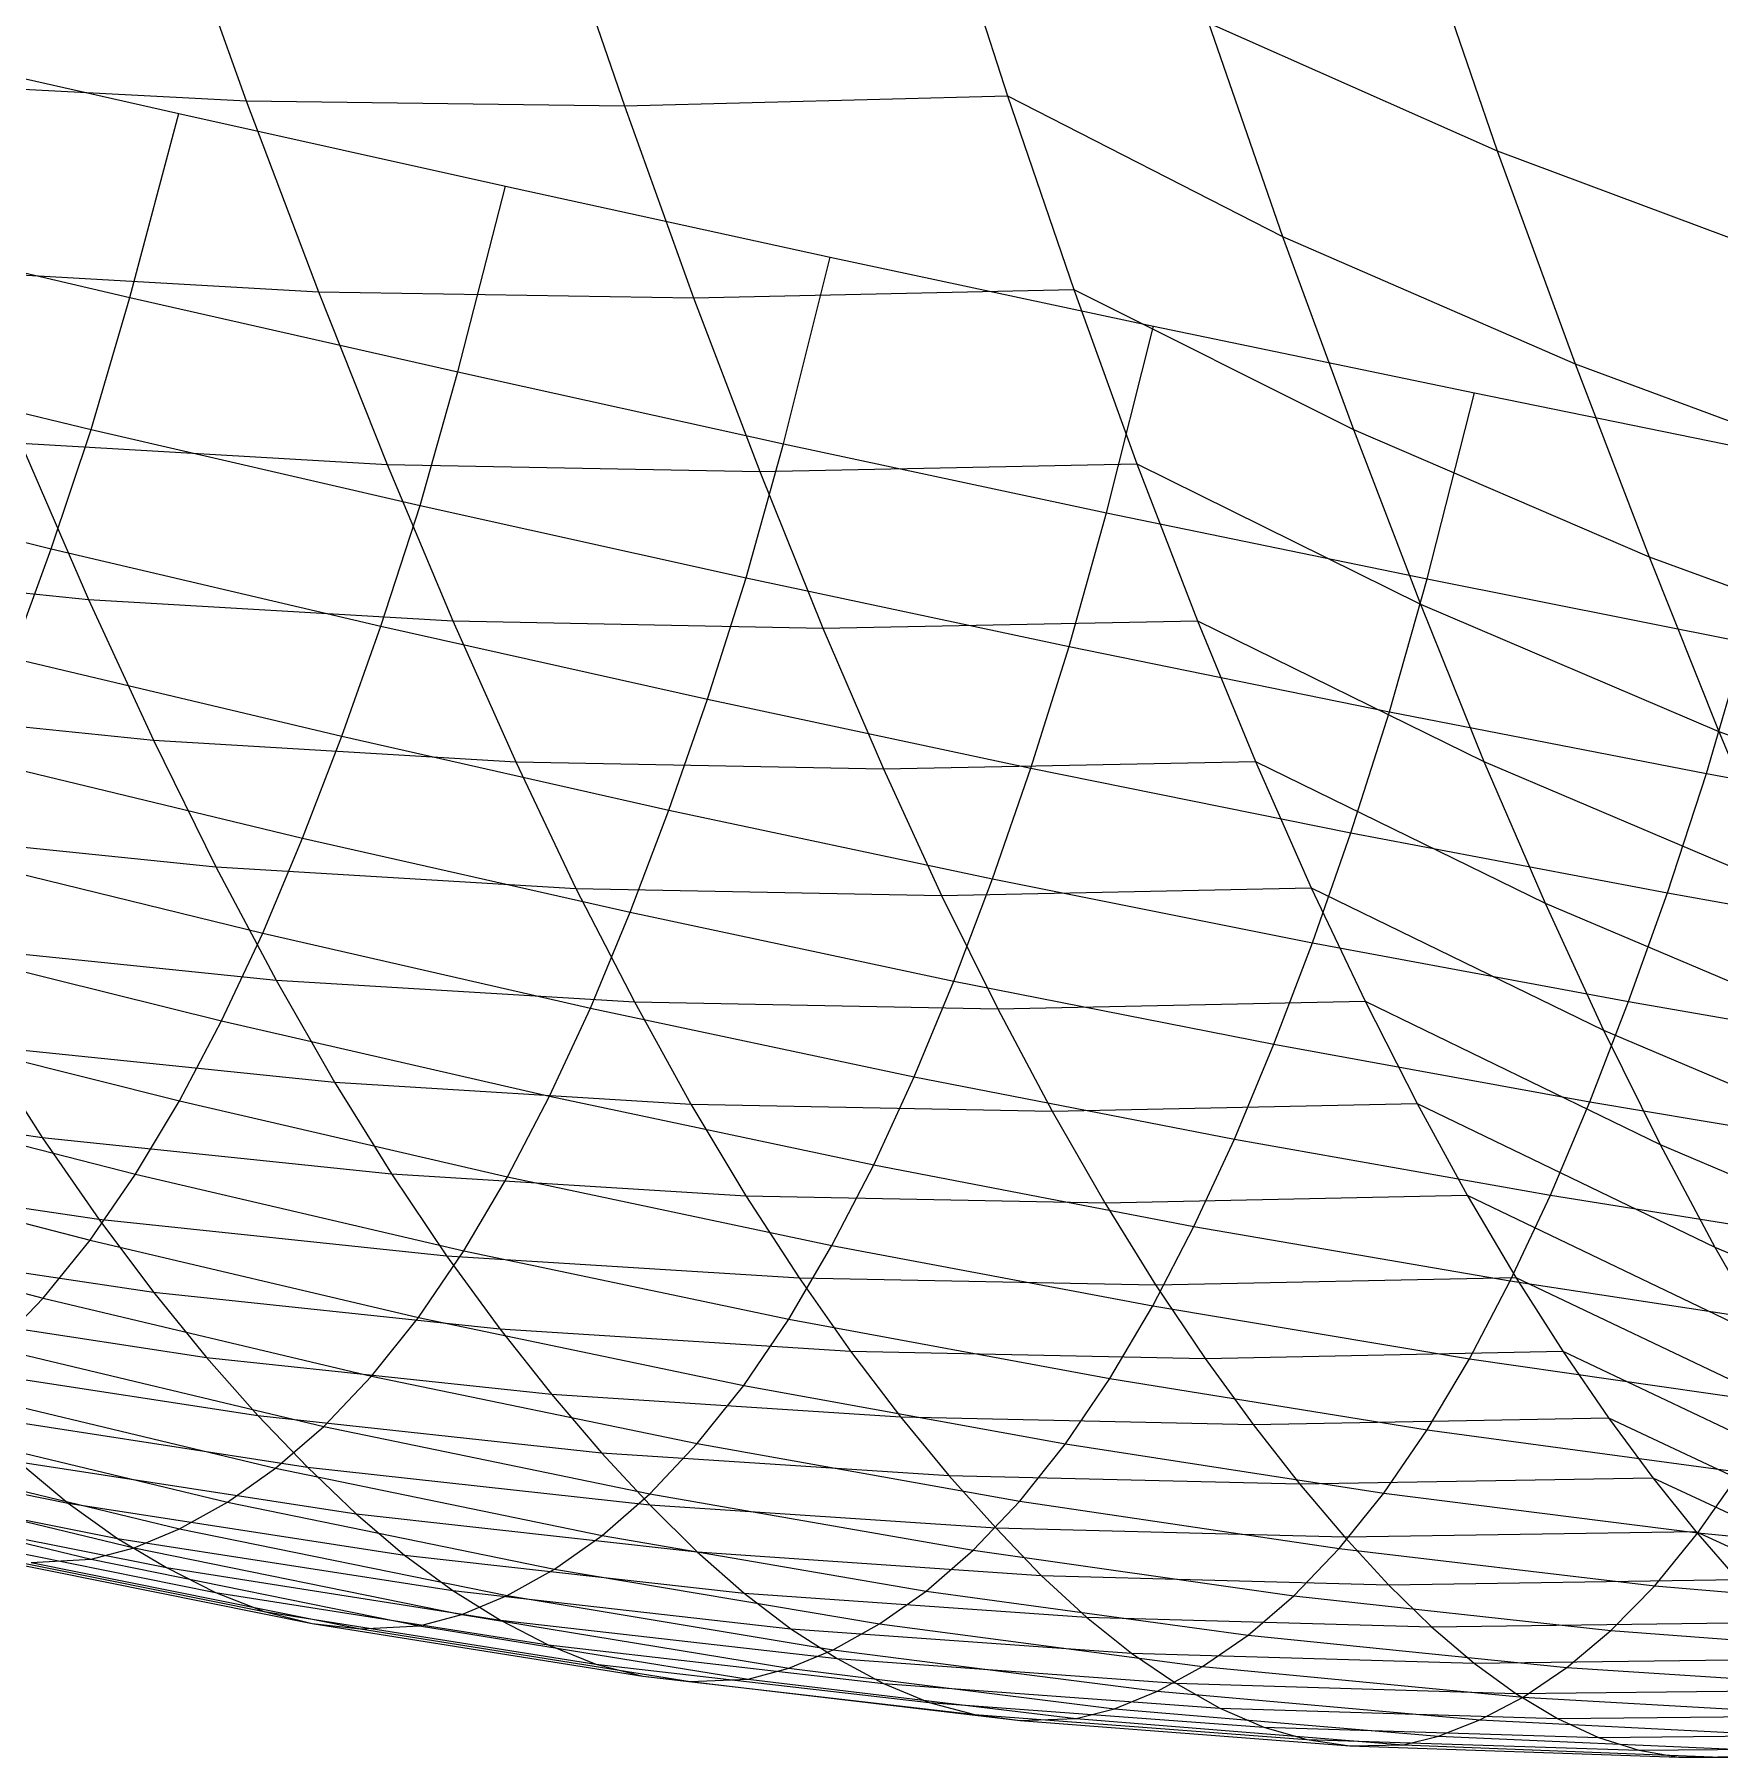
# Model space of a CAD drawing. Extents: x -429 to 429, y -1 to 209.
# Drawn here: x -287.5 to -279.5, y 23.55 to 31.74 of the extents above; entities that cross this region are included whole.
import ezdxf

# ---------------------------------------------------------------- set-up
doc = ezdxf.new("R2010")
doc.units = 0

msp = doc.modelspace()

# ---------------------------------------------------------------- linework, layer by layer
at = {"layer": 'default', "color": 5, "linetype": 'CONTINUOUS'}
for p, q in [((-286.855, 32.425, 68.363), (-286.495, 31.424, 69.017)), ((-283.208, 32.464, 67.147), (-282.88, 31.448, 67.744)), ((-283.208, 32.464, 67.147), (-282.88, 31.448, 67.744)), ((-285.044, 32.409, 67.702), (-284.7, 31.401, 68.332)), ((-280.938, 32.305, 63.595), (-280.555, 31.187, 64.28)), ((-281.926, 31.795, 65.68), (-280.555, 31.187, 64.28)), ((-281.926, 31.795, 65.68), (-281.574, 30.781, 66.309)), ((-288.376, 31.719, 90.221), (-286.816, 31.364, 89.257)), ((-288.259, 31.518, 69.797), (-286.495, 31.424, 69.017)), ((-284.7, 31.401, 68.332), (-282.88, 31.448, 67.744)), ((-282.88, 31.448, 67.744), (-281.574, 30.781, 66.309)), ((-282.88, 31.448, 67.744), (-282.566, 30.528, 68.313)), ((-282.88, 31.448, 67.744), (-282.566, 30.528, 68.313)), ((-287.048, 30.491, 88.981), (-286.816, 31.364, 89.257)), ((-286.816, 31.364, 89.257), (-285.264, 31.019, 88.279)), ((-286.495, 31.424, 69.017), (-284.7, 31.401, 68.332)), ((-286.495, 31.424, 69.017), (-286.152, 30.518, 69.637)), ((-284.7, 31.401, 68.332), (-284.371, 30.489, 68.929)), ((-280.555, 31.187, 64.28), (-279.1, 30.643, 62.952)), ((-280.555, 31.187, 64.28), (-280.185, 30.175, 64.937)), ((-285.49, 30.137, 88.008), (-285.264, 31.019, 88.279)), ((-285.264, 31.019, 88.279), (-283.722, 30.682, 87.287)), ((-288.617, 30.857, 89.935), (-287.048, 30.491, 88.981)), ((-281.574, 30.781, 66.309), (-280.185, 30.175, 64.937)), ((-281.574, 30.781, 66.309), (-281.238, 29.864, 66.907)), ((-287.902, 30.618, 70.432), (-286.152, 30.518, 69.637)), ((-283.944, 29.796, 87.016), (-283.722, 30.682, 87.287)), ((-283.722, 30.682, 87.287), (-282.188, 30.355, 86.28)), ((-287.232, 29.864, 88.757), (-287.048, 30.491, 88.981)), ((-287.048, 30.491, 88.981), (-285.49, 30.137, 88.008)), ((-286.152, 30.518, 69.637), (-284.371, 30.489, 68.929)), ((-286.152, 30.518, 69.637), (-285.826, 29.697, 70.219)), ((-284.371, 30.489, 68.929), (-282.566, 30.528, 68.313)), ((-284.371, 30.489, 68.929), (-284.057, 29.664, 69.493)), ((-282.566, 30.528, 68.313), (-281.238, 29.864, 66.907)), ((-282.566, 30.528, 68.313), (-282.266, 29.7, 68.852)), ((-282.566, 30.528, 68.313), (-282.266, 29.7, 68.852)), ((-282.41, 29.468, 86.005), (-282.188, 30.355, 86.28)), ((-282.188, 30.355, 86.28), (-280.663, 30.037, 85.26)), ((-288.808, 30.242, 89.704), (-287.232, 29.864, 88.757)), ((-285.67, 29.503, 87.787), (-285.49, 30.137, 88.008)), ((-285.49, 30.137, 88.008), (-283.944, 29.796, 87.016)), ((-280.185, 30.175, 64.937), (-278.719, 29.632, 63.633)), ((-280.185, 30.175, 64.937), (-279.834, 29.259, 65.56)), ((-280.888, 29.154, 84.974), (-280.663, 30.037, 85.26)), ((-280.663, 30.037, 85.26), (-279.147, 29.728, 84.225)), ((-287.565, 29.799, 71.027), (-285.826, 29.697, 70.219)), ((-287.565, 29.799, 71.027), (-287.244, 29.056, 71.588)), ((-287.421, 29.297, 88.52), (-287.232, 29.864, 88.757)), ((-287.232, 29.864, 88.757), (-285.67, 29.503, 87.787)), ((-284.121, 29.159, 86.794), (-283.944, 29.796, 87.016)), ((-283.944, 29.796, 87.016), (-282.41, 29.468, 86.005)), ((-281.238, 29.864, 66.907), (-279.834, 29.259, 65.56)), ((-281.238, 29.864, 66.907), (-280.92, 29.034, 67.472)), ((-289.002, 29.685, 89.463), (-287.421, 29.297, 88.52)), ((-285.826, 29.697, 70.219), (-284.057, 29.664, 69.493)), ((-285.826, 29.697, 70.219), (-285.515, 28.954, 70.768)), ((-284.057, 29.664, 69.493), (-282.266, 29.7, 68.852)), ((-284.057, 29.664, 69.493), (-283.758, 28.92, 70.026)), ((-282.266, 29.7, 68.852), (-280.92, 29.034, 67.472)), ((-282.266, 29.7, 68.852), (-281.978, 28.955, 69.365)), ((-282.266, 29.7, 68.852), (-281.978, 28.955, 69.365)), ((-285.856, 28.929, 87.552), (-285.67, 29.503, 87.787)), ((-285.67, 29.503, 87.787), (-284.121, 29.159, 86.794)), ((-282.587, 28.832, 85.779), (-282.41, 29.468, 86.005)), ((-282.41, 29.468, 86.005), (-280.888, 29.154, 84.974)), ((-288.94, 29.228, 72.484), (-287.244, 29.056, 71.588)), ((-287.61, 28.779, 88.28), (-287.421, 29.297, 88.52)), ((-287.421, 29.297, 88.52), (-285.856, 28.929, 87.552)), ((-279.834, 29.259, 65.56), (-278.357, 28.718, 64.277)), ((-279.834, 29.259, 65.56), (-279.503, 28.429, 66.147)), ((-284.305, 28.582, 86.559), (-284.121, 29.159, 86.794)), ((-284.121, 29.159, 86.794), (-282.587, 28.832, 85.779)), ((-281.066, 28.522, 84.742), (-280.888, 29.154, 84.974)), ((-280.888, 29.154, 84.974), (-279.379, 28.853, 83.925)), ((-287.244, 29.056, 71.588), (-285.515, 28.954, 70.768)), ((-287.244, 29.056, 71.588), (-286.936, 28.388, 72.124)), ((-280.92, 29.034, 67.472), (-279.503, 28.429, 66.147)), ((-280.92, 29.034, 67.472), (-280.619, 28.286, 68.007)), ((-286.041, 28.406, 87.314), (-285.856, 28.929, 87.552)), ((-285.856, 28.929, 87.552), (-284.305, 28.582, 86.559)), ((-285.515, 28.954, 70.768), (-283.758, 28.92, 70.026)), ((-285.515, 28.954, 70.768), (-285.216, 28.285, 71.293)), ((-283.758, 28.92, 70.026), (-281.978, 28.955, 69.365)), ((-283.758, 28.92, 70.026), (-283.47, 28.252, 70.535)), ((-281.978, 28.955, 69.365), (-280.619, 28.286, 68.007)), ((-281.978, 28.955, 69.365), (-281.703, 28.287, 69.854)), ((-281.978, 28.955, 69.365), (-281.703, 28.287, 69.854)), ((-282.769, 28.255, 85.541), (-282.587, 28.832, 85.779)), ((-282.587, 28.832, 85.779), (-281.066, 28.522, 84.742)), ((-279.561, 28.229, 83.683), (-279.379, 28.853, 83.925)), ((-287.61, 28.779, 88.28), (-286.041, 28.406, 87.314)), ((-284.488, 28.056, 86.319), (-284.305, 28.582, 86.559)), ((-284.305, 28.582, 86.559), (-282.769, 28.255, 85.541)), ((-288.623, 28.56, 73.027), (-286.936, 28.388, 72.124)), ((-281.25, 27.948, 84.498), (-281.066, 28.522, 84.742)), ((-281.066, 28.522, 84.742), (-279.561, 28.229, 83.683)), ((-286.228, 27.923, 87.071), (-286.041, 28.406, 87.314)), ((-286.041, 28.406, 87.314), (-284.488, 28.056, 86.319)), ((-279.503, 28.429, 66.147), (-278.018, 27.887, 64.883)), ((-279.503, 28.429, 66.147), (-279.19, 27.678, 66.702)), ((-286.936, 28.388, 72.124), (-285.216, 28.285, 71.293)), ((-286.936, 28.388, 72.124), (-286.64, 27.786, 72.634)), ((-287.799, 28.302, 88.038), (-286.228, 27.923, 87.071)), ((-285.216, 28.285, 71.293), (-283.47, 28.252, 70.535)), ((-285.216, 28.285, 71.293), (-284.93, 27.683, 71.792)), ((-283.47, 28.252, 70.535), (-281.703, 28.287, 69.854)), ((-283.47, 28.252, 70.535), (-283.194, 27.65, 71.02)), ((-282.952, 27.729, 85.298), (-282.769, 28.255, 85.541)), ((-282.769, 28.255, 85.541), (-281.25, 27.948, 84.498)), ((-281.703, 28.287, 69.854), (-280.328, 27.614, 68.518)), ((-281.703, 28.287, 69.854), (-281.438, 27.687, 70.32)), ((-281.703, 28.287, 69.854), (-281.438, 27.687, 70.32)), ((-280.619, 28.286, 68.007), (-279.19, 27.678, 66.702)), ((-280.619, 28.286, 68.007), (-280.328, 27.614, 68.518)), ((-279.747, 27.663, 83.431), (-279.561, 28.229, 83.683)), ((-279.561, 28.229, 83.683), (-278.071, 27.953, 82.602)), ((-284.673, 27.57, 86.076), (-284.488, 28.056, 86.319)), ((-284.488, 28.056, 86.319), (-282.952, 27.729, 85.298)), ((-288.32, 27.958, 73.543), (-286.64, 27.786, 72.634)), ((-286.417, 27.471, 86.822), (-286.228, 27.923, 87.071)), ((-286.228, 27.923, 87.071), (-284.673, 27.57, 86.076)), ((-281.433, 27.425, 84.251), (-281.25, 27.948, 84.498)), ((-281.25, 27.948, 84.498), (-279.747, 27.663, 83.431)), ((-287.99, 27.856, 87.789), (-286.417, 27.471, 86.822)), ((-286.64, 27.786, 72.634), (-284.93, 27.683, 71.792)), ((-286.64, 27.786, 72.634), (-286.353, 27.247, 73.125)), ((-284.93, 27.683, 71.792), (-283.194, 27.65, 71.02)), ((-284.93, 27.683, 71.792), (-284.652, 27.144, 72.273)), ((-283.194, 27.65, 71.02), (-281.438, 27.687, 70.32)), ((-283.136, 27.243, 85.053), (-282.952, 27.729, 85.298)), ((-282.952, 27.729, 85.298), (-281.433, 27.425, 84.251)), ((-281.438, 27.687, 70.32), (-280.05, 27.01, 69.006)), ((-281.438, 27.687, 70.32), (-281.182, 27.148, 70.767)), ((-281.438, 27.687, 70.32), (-281.182, 27.148, 70.767)), ((-283.194, 27.65, 71.02), (-282.927, 27.111, 71.486)), ((-280.328, 27.614, 68.518), (-278.89, 27.003, 67.233)), ((-280.328, 27.614, 68.518), (-280.05, 27.01, 69.006)), ((-279.932, 27.146, 83.178), (-279.747, 27.663, 83.431)), ((-279.747, 27.663, 83.431), (-278.261, 27.397, 82.34)), ((-284.861, 27.115, 85.825), (-284.673, 27.57, 86.076)), ((-284.673, 27.57, 86.076), (-283.136, 27.243, 85.053)), ((-288.187, 27.446, 87.528), (-286.613, 27.055, 86.56)), ((-288.026, 27.42, 74.041), (-286.353, 27.247, 73.125)), ((-286.613, 27.055, 86.56), (-286.417, 27.471, 86.822)), ((-286.417, 27.471, 86.822), (-284.861, 27.115, 85.825)), ((-281.616, 26.943, 84.002), (-281.433, 27.425, 84.251)), ((-281.433, 27.425, 84.251), (-279.932, 27.146, 83.178)), ((-286.353, 27.247, 73.125), (-284.652, 27.144, 72.273)), ((-286.353, 27.247, 73.125), (-286.076, 26.763, 73.598)), ((-283.323, 26.789, 84.8), (-283.136, 27.243, 85.053)), ((-283.136, 27.243, 85.053), (-281.616, 26.943, 84.002)), ((-285.056, 26.696, 85.562), (-284.861, 27.115, 85.825)), ((-284.861, 27.115, 85.825), (-283.323, 26.789, 84.8)), ((-284.652, 27.144, 72.273), (-282.927, 27.111, 71.486)), ((-284.652, 27.144, 72.273), (-284.384, 26.659, 72.735)), ((-282.927, 27.111, 71.486), (-281.182, 27.148, 70.767)), ((-282.927, 27.111, 71.486), (-282.669, 26.626, 71.933)), ((-281.182, 27.148, 70.767), (-279.782, 26.467, 69.474)), ((-281.182, 27.148, 70.767), (-280.936, 26.662, 71.195)), ((-281.182, 27.148, 70.767), (-280.936, 26.662, 71.195)), ((-280.116, 26.669, 82.923), (-279.932, 27.146, 83.178)), ((-279.932, 27.146, 83.178), (-278.449, 26.89, 82.079)), ((-288.388, 27.071, 87.259), (-286.813, 26.674, 86.288)), ((-286.813, 26.674, 86.288), (-286.613, 27.055, 86.56)), ((-286.613, 27.055, 86.56), (-285.056, 26.696, 85.562)), ((-287.741, 26.935, 74.52), (-286.076, 26.763, 73.598)), ((-287.741, 26.935, 74.52), (-287.464, 26.5, 74.983)), ((-281.803, 26.492, 83.746), (-281.616, 26.943, 84.002)), ((-281.616, 26.943, 84.002), (-280.116, 26.669, 82.923)), ((-280.05, 27.01, 69.006), (-278.602, 26.395, 67.739)), ((-280.05, 27.01, 69.006), (-279.782, 26.467, 69.474)), ((-283.516, 26.371, 84.534), (-283.323, 26.789, 84.8)), ((-283.323, 26.789, 84.8), (-281.803, 26.492, 83.746)), ((-289.093, 26.743, 75.965), (-287.464, 26.5, 74.983)), ((-288.595, 26.73, 86.977), (-287.021, 26.326, 86.003)), ((-286.076, 26.763, 73.598), (-284.384, 26.659, 72.735)), ((-286.076, 26.763, 73.598), (-285.806, 26.327, 74.054)), ((-285.255, 26.313, 85.288), (-285.056, 26.696, 85.562)), ((-285.056, 26.696, 85.562), (-283.516, 26.371, 84.534)), ((-287.021, 26.326, 86.003), (-286.813, 26.674, 86.288)), ((-286.813, 26.674, 86.288), (-285.255, 26.313, 85.288)), ((-284.384, 26.659, 72.735), (-282.669, 26.626, 71.933)), ((-284.384, 26.659, 72.735), (-284.123, 26.224, 73.18)), ((-282.669, 26.626, 71.933), (-280.936, 26.662, 71.195)), ((-282.669, 26.626, 71.933), (-282.419, 26.19, 72.364)), ((-280.936, 26.662, 71.195), (-279.522, 25.979, 69.923)), ((-280.936, 26.662, 71.195), (-280.698, 26.227, 71.607)), ((-280.936, 26.662, 71.195), (-280.698, 26.227, 71.607)), ((-280.302, 26.226, 82.664), (-280.116, 26.669, 82.923)), ((-280.116, 26.669, 82.923), (-278.635, 26.422, 81.818)), ((-287.464, 26.5, 74.983), (-285.806, 26.327, 74.054)), ((-287.464, 26.5, 74.983), (-287.195, 26.112, 75.429)), ((-281.995, 26.078, 83.478), (-281.803, 26.492, 83.746)), ((-281.803, 26.492, 83.746), (-280.302, 26.226, 82.664)), ((-279.782, 26.467, 69.474), (-278.323, 25.85, 68.226)), ((-279.782, 26.467, 69.474), (-279.522, 25.979, 69.923)), ((-288.81, 26.423, 86.68), (-287.237, 26.012, 85.703)), ((-283.714, 25.988, 84.259), (-283.516, 26.371, 84.534)), ((-283.516, 26.371, 84.534), (-281.995, 26.078, 83.478)), ((-288.82, 26.355, 76.414), (-287.195, 26.112, 75.429)), ((-287.237, 26.012, 85.703), (-287.021, 26.326, 86.003)), ((-287.021, 26.326, 86.003), (-285.462, 25.962, 85.001)), ((-285.806, 26.327, 74.054), (-284.123, 26.224, 73.18)), ((-285.806, 26.327, 74.054), (-285.544, 25.938, 74.493)), ((-285.462, 25.962, 85.001), (-285.255, 26.313, 85.288)), ((-285.255, 26.313, 85.288), (-283.714, 25.988, 84.259)), ((-284.123, 26.224, 73.18), (-282.419, 26.19, 72.364)), ((-284.123, 26.224, 73.18), (-283.87, 25.834, 73.61)), ((-282.419, 26.19, 72.364), (-280.698, 26.227, 71.607)), ((-280.698, 26.227, 71.607), (-279.271, 25.541, 70.356)), ((-280.698, 26.227, 71.607), (-280.467, 25.836, 72.004)), ((-280.698, 26.227, 71.607), (-280.467, 25.836, 72.004)), ((-280.493, 25.819, 82.395), (-280.302, 26.226, 82.664)), ((-280.302, 26.226, 82.664), (-278.822, 25.989, 81.555)), ((-289.032, 26.153, 86.372), (-287.46, 25.737, 85.389)), ((-287.195, 26.112, 75.429), (-285.544, 25.938, 74.493)), ((-287.195, 26.112, 75.429), (-286.936, 25.765, 75.858)), ((-282.419, 26.19, 72.364), (-282.177, 25.8, 72.779)), ((-282.191, 25.7, 83.202), (-281.995, 26.078, 83.478)), ((-281.995, 26.078, 83.478), (-280.493, 25.819, 82.395)), ((-288.555, 26.009, 76.846), (-286.936, 25.765, 75.858)), ((-287.46, 25.737, 85.389), (-287.237, 26.012, 85.703)), ((-287.237, 26.012, 85.703), (-285.677, 25.646, 84.698)), ((-285.677, 25.646, 84.698), (-285.462, 25.962, 85.001)), ((-285.462, 25.962, 85.001), (-283.919, 25.638, 83.971)), ((-283.919, 25.638, 83.971), (-283.714, 25.988, 84.259)), ((-283.714, 25.988, 84.259), (-282.191, 25.7, 83.202)), ((-279.522, 25.979, 69.923), (-278.054, 25.36, 68.693)), ((-279.522, 25.979, 69.923), (-279.271, 25.541, 70.356)), ((-285.544, 25.938, 74.493), (-283.87, 25.834, 73.61)), ((-285.544, 25.938, 74.493), (-285.291, 25.591, 74.916)), ((-283.87, 25.834, 73.61), (-282.177, 25.8, 72.779)), ((-283.87, 25.834, 73.61), (-283.626, 25.486, 74.023)), ((-282.177, 25.8, 72.779), (-280.467, 25.836, 72.004)), ((-282.177, 25.8, 72.779), (-281.942, 25.45, 73.179)), ((-280.687, 25.449, 82.118), (-280.493, 25.819, 82.395)), ((-280.493, 25.819, 82.395), (-279.012, 25.594, 81.284)), ((-280.467, 25.836, 72.004), (-279.027, 25.149, 70.774)), ((-280.467, 25.836, 72.004), (-280.243, 25.485, 72.387)), ((-280.467, 25.836, 72.004), (-280.243, 25.485, 72.387)), ((-288.299, 25.701, 77.261), (-286.684, 25.456, 76.271)), ((-287.687, 25.5, 85.065), (-287.46, 25.737, 85.389)), ((-287.46, 25.737, 85.389), (-285.9, 25.367, 84.381)), ((-286.936, 25.765, 75.858), (-285.291, 25.591, 74.916)), ((-286.936, 25.765, 75.858), (-286.684, 25.456, 76.271)), ((-285.9, 25.367, 84.381), (-285.677, 25.646, 84.698)), ((-285.677, 25.646, 84.698), (-284.133, 25.323, 83.667)), ((-284.133, 25.323, 83.667), (-283.919, 25.638, 83.971)), ((-283.919, 25.638, 83.971), (-282.394, 25.355, 82.913)), ((-282.394, 25.355, 82.913), (-282.191, 25.7, 83.202)), ((-282.191, 25.7, 83.202), (-280.687, 25.449, 82.118)), ((-285.291, 25.591, 74.916), (-283.626, 25.486, 74.023)), ((-285.291, 25.591, 74.916), (-285.046, 25.281, 75.324)), ((-287.687, 25.5, 85.065), (-286.127, 25.128, 84.055)), ((-286.684, 25.456, 76.271), (-285.046, 25.281, 75.324)), ((-286.684, 25.456, 76.271), (-286.44, 25.18, 76.67)), ((-283.626, 25.486, 74.023), (-281.942, 25.45, 73.179)), ((-283.626, 25.486, 74.023), (-283.389, 25.174, 74.421)), ((-281.942, 25.45, 73.179), (-280.243, 25.485, 72.387)), ((-280.243, 25.485, 72.387), (-278.792, 24.797, 71.176)), ((-280.243, 25.485, 72.387), (-280.026, 25.168, 72.756)), ((-280.243, 25.485, 72.387), (-280.026, 25.168, 72.756)), ((-288.05, 25.426, 77.663), (-286.44, 25.18, 76.67)), ((-281.942, 25.45, 73.179), (-281.714, 25.137, 73.565)), ((-280.887, 25.112, 81.83), (-280.687, 25.449, 82.118)), ((-280.687, 25.449, 82.118), (-279.204, 25.235, 81.007)), ((-287.917, 25.303, 84.736), (-286.357, 24.929, 83.722)), ((-286.127, 25.128, 84.055), (-285.9, 25.367, 84.381)), ((-285.9, 25.367, 84.381), (-284.354, 25.046, 83.35)), ((-284.354, 25.046, 83.35), (-284.133, 25.323, 83.667)), ((-284.133, 25.323, 83.667), (-282.605, 25.045, 82.61)), ((-282.605, 25.045, 82.61), (-282.394, 25.355, 82.913)), ((-282.394, 25.355, 82.913), (-280.887, 25.112, 81.83)), ((-285.046, 25.281, 75.324), (-283.389, 25.174, 74.421)), ((-285.046, 25.281, 75.324), (-284.809, 25.003, 75.717)), ((-288.145, 25.144, 84.404), (-286.585, 24.768, 83.387)), ((-287.81, 25.182, 78.05), (-286.204, 24.935, 77.055)), ((-286.44, 25.18, 76.67), (-284.809, 25.003, 75.717)), ((-286.44, 25.18, 76.67), (-286.204, 24.935, 77.055)), ((-286.357, 24.929, 83.722), (-286.127, 25.128, 84.055)), ((-286.127, 25.128, 84.055), (-284.579, 24.808, 83.023)), ((-283.389, 25.174, 74.421), (-281.714, 25.137, 73.565)), ((-283.389, 25.174, 74.421), (-283.159, 24.895, 74.806)), ((-281.714, 25.137, 73.565), (-280.026, 25.168, 72.756)), ((-281.714, 25.137, 73.565), (-281.494, 24.855, 73.937)), ((-280.026, 25.168, 72.756), (-278.563, 24.481, 71.564)), ((-280.026, 25.168, 72.756), (-279.816, 24.884, 73.112)), ((-280.026, 25.168, 72.756), (-279.816, 24.884, 73.112)), ((-288.919, 25.079, 79.828), (-287.341, 24.764, 78.8)), ((-281.094, 24.811, 81.53), (-280.887, 25.112, 81.83)), ((-280.887, 25.112, 81.83), (-279.4, 24.911, 80.721)), ((-288.372, 25.019, 84.073), (-286.812, 24.642, 83.053)), ((-284.809, 25.003, 75.717), (-283.159, 24.895, 74.806)), ((-284.809, 25.003, 75.717), (-284.579, 24.756, 76.097)), ((-284.579, 24.808, 83.023), (-284.354, 25.046, 83.35)), ((-284.354, 25.046, 83.35), (-282.822, 24.773, 82.295)), ((-282.822, 24.773, 82.295), (-282.605, 25.045, 82.61)), ((-282.605, 25.045, 82.61), (-281.094, 24.811, 81.53)), ((-288.683, 24.911, 80.199), (-287.107, 24.596, 79.171)), ((-288.588, 24.929, 83.754), (-287.028, 24.551, 82.731)), ((-287.575, 24.959, 78.426), (-285.974, 24.712, 77.429)), ((-287.575, 24.959, 78.426), (-287.341, 24.764, 78.8)), ((-286.585, 24.768, 83.387), (-286.357, 24.929, 83.722)), ((-286.357, 24.929, 83.722), (-284.806, 24.61, 82.69)), ((-286.204, 24.935, 77.055), (-284.579, 24.756, 76.097)), ((-286.204, 24.935, 77.055), (-285.974, 24.712, 77.429)), ((-283.159, 24.895, 74.806), (-281.494, 24.855, 73.937)), ((-283.159, 24.895, 74.806), (-282.936, 24.646, 75.177)), ((-281.494, 24.855, 73.937), (-279.816, 24.884, 73.112)), ((-279.816, 24.884, 73.112), (-278.342, 24.198, 71.938)), ((-279.816, 24.884, 73.112), (-279.612, 24.629, 73.456)), ((-279.816, 24.884, 73.112), (-279.612, 24.629, 73.456)), ((-279.602, 24.622, 80.425), (-279.4, 24.911, 80.721)), ((-288.79, 24.877, 83.457), (-287.232, 24.497, 82.429)), ((-284.806, 24.61, 82.69), (-284.579, 24.808, 83.023)), ((-284.579, 24.808, 83.023), (-283.043, 24.54, 81.97)), ((-281.494, 24.855, 73.937), (-281.28, 24.603, 74.296)), ((-281.306, 24.548, 81.218), (-281.094, 24.811, 81.53)), ((-281.094, 24.811, 81.53), (-279.602, 24.622, 80.425)), ((-288.447, 24.772, 80.566), (-286.874, 24.457, 79.538)), ((-287.341, 24.764, 78.8), (-285.744, 24.516, 77.8)), ((-287.341, 24.764, 78.8), (-287.107, 24.596, 79.171)), ((-286.812, 24.642, 83.053), (-286.585, 24.768, 83.387)), ((-286.585, 24.768, 83.387), (-285.032, 24.45, 82.355)), ((-284.579, 24.756, 76.097), (-282.936, 24.646, 75.177)), ((-284.579, 24.756, 76.097), (-284.354, 24.532, 76.465)), ((-283.043, 24.54, 81.97), (-282.822, 24.773, 82.295)), ((-282.822, 24.773, 82.295), (-281.306, 24.548, 81.218)), ((-288.213, 24.655, 80.93), (-286.642, 24.339, 79.902)), ((-287.028, 24.551, 82.731), (-286.812, 24.642, 83.053)), ((-286.812, 24.642, 83.053), (-285.257, 24.324, 82.02)), ((-285.974, 24.712, 77.429), (-284.354, 24.532, 76.465)), ((-285.974, 24.712, 77.429), (-285.744, 24.516, 77.8)), ((-282.936, 24.646, 75.177), (-281.28, 24.603, 74.296)), ((-282.936, 24.646, 75.177), (-282.72, 24.42, 75.536)), ((-287.979, 24.564, 81.291), (-286.411, 24.249, 80.262)), ((-287.107, 24.596, 79.171), (-285.515, 24.348, 78.167)), ((-287.107, 24.596, 79.171), (-286.874, 24.457, 79.538)), ((-285.032, 24.45, 82.355), (-284.806, 24.61, 82.69)), ((-284.806, 24.61, 82.69), (-283.266, 24.346, 81.64)), ((-281.28, 24.603, 74.296), (-279.612, 24.629, 73.456)), ((-281.28, 24.603, 74.296), (-281.072, 24.376, 74.643)), ((-279.807, 24.371, 80.12), (-279.602, 24.622, 80.425)), ((-279.612, 24.629, 73.456), (-278.127, 23.945, 72.3)), ((-279.612, 24.629, 73.456), (-279.414, 24.4, 73.789)), ((-279.612, 24.629, 73.456), (-279.414, 24.4, 73.789)), ((-279.602, 24.622, 80.425), (-278.129, 24.478, 79.298)), ((-287.748, 24.507, 81.644), (-286.183, 24.192, 80.615)), ((-287.516, 24.482, 81.999), (-287.232, 24.497, 82.429)), ((-287.516, 24.482, 81.999), (-285.953, 24.167, 80.969)), ((-287.232, 24.497, 82.429), (-287.028, 24.551, 82.731)), ((-287.232, 24.497, 82.429), (-285.672, 24.181, 81.399)), ((-287.028, 24.551, 82.731), (-285.471, 24.234, 81.698)), ((-285.744, 24.516, 77.8), (-284.131, 24.336, 76.829)), ((-285.744, 24.516, 77.8), (-285.515, 24.348, 78.167)), ((-284.354, 24.532, 76.465), (-282.72, 24.42, 75.536)), ((-284.354, 24.532, 76.465), (-284.131, 24.336, 76.829)), ((-283.266, 24.346, 81.64), (-283.043, 24.54, 81.97)), ((-283.043, 24.54, 81.97), (-281.521, 24.323, 80.898)), ((-281.521, 24.323, 80.898), (-281.306, 24.548, 81.218)), ((-281.306, 24.548, 81.218), (-279.807, 24.371, 80.12)), ((-286.874, 24.457, 79.538), (-285.288, 24.208, 78.53)), ((-286.874, 24.457, 79.538), (-286.642, 24.339, 79.902)), ((-285.257, 24.324, 82.02), (-285.032, 24.45, 82.355)), ((-285.032, 24.45, 82.355), (-283.488, 24.19, 81.309)), ((-282.72, 24.42, 75.536), (-281.072, 24.376, 74.643)), ((-282.72, 24.42, 75.536), (-282.505, 24.222, 75.89)), ((-281.072, 24.376, 74.643), (-279.414, 24.4, 73.789)), ((-286.642, 24.339, 79.902), (-285.061, 24.09, 78.89)), ((-286.642, 24.339, 79.902), (-286.411, 24.249, 80.262)), ((-285.515, 24.348, 78.167), (-283.91, 24.166, 77.189)), ((-285.515, 24.348, 78.167), (-285.288, 24.208, 78.53)), ((-285.471, 24.234, 81.698), (-285.257, 24.324, 82.02)), ((-285.257, 24.324, 82.02), (-283.708, 24.067, 80.977)), ((-284.131, 24.336, 76.829), (-282.505, 24.222, 75.89)), ((-284.131, 24.336, 76.829), (-283.91, 24.166, 77.189)), ((-283.488, 24.19, 81.309), (-283.266, 24.346, 81.64)), ((-283.266, 24.346, 81.64), (-281.738, 24.137, 80.574)), ((-281.738, 24.137, 80.574), (-281.521, 24.323, 80.898)), ((-281.521, 24.323, 80.898), (-280.015, 24.158, 79.808)), ((-281.072, 24.376, 74.643), (-280.867, 24.176, 74.984)), ((-280.015, 24.158, 79.808), (-279.807, 24.371, 80.12)), ((-279.807, 24.371, 80.12), (-278.327, 24.244, 79.001)), ((-286.411, 24.249, 80.262), (-284.835, 23.999, 79.245)), ((-286.411, 24.249, 80.262), (-286.183, 24.192, 80.615)), ((-285.672, 24.181, 81.399), (-285.471, 24.234, 81.698)), ((-285.471, 24.234, 81.698), (-283.919, 23.979, 80.658)), ((-286.183, 24.192, 80.615), (-284.612, 23.942, 79.593)), ((-286.183, 24.192, 80.615), (-285.953, 24.167, 80.969)), ((-285.953, 24.167, 80.969), (-285.672, 24.181, 81.399)), ((-285.953, 24.167, 80.969), (-284.387, 23.916, 79.942)), ((-285.672, 24.181, 81.399), (-284.112, 23.928, 80.367)), ((-285.288, 24.208, 78.53), (-283.689, 24.025, 77.545)), ((-285.288, 24.208, 78.53), (-285.061, 24.09, 78.89)), ((-283.91, 24.166, 77.189), (-282.292, 24.051, 76.239)), ((-283.91, 24.166, 77.189), (-283.689, 24.025, 77.545)), ((-283.708, 24.067, 80.977), (-283.488, 24.19, 81.309)), ((-283.488, 24.19, 81.309), (-281.954, 23.987, 80.249)), ((-282.505, 24.222, 75.89), (-280.867, 24.176, 74.984)), ((-282.505, 24.222, 75.89), (-282.292, 24.051, 76.239)), ((-280.867, 24.176, 74.984), (-279.221, 24.198, 74.111)), ((-280.867, 24.176, 74.984), (-280.665, 24.004, 75.317)), ((-280.224, 23.983, 79.493), (-280.015, 24.158, 79.808)), ((-280.015, 24.158, 79.808), (-278.527, 24.046, 78.7)), ((-285.061, 24.09, 78.89), (-283.47, 23.907, 77.895)), ((-285.061, 24.09, 78.89), (-284.835, 23.999, 79.245)), ((-283.919, 23.979, 80.658), (-283.708, 24.067, 80.977)), ((-283.708, 24.067, 80.977), (-282.168, 23.87, 79.924)), ((-281.954, 23.987, 80.249), (-281.738, 24.137, 80.574)), ((-281.738, 24.137, 80.574), (-280.224, 23.983, 79.493)), ((-284.835, 23.999, 79.245), (-283.252, 23.816, 78.242)), ((-284.835, 23.999, 79.245), (-284.612, 23.942, 79.593)), ((-283.689, 24.025, 77.545), (-282.081, 23.909, 76.582)), ((-283.689, 24.025, 77.545), (-283.47, 23.907, 77.895)), ((-282.292, 24.051, 76.239), (-280.665, 24.004, 75.317)), ((-282.292, 24.051, 76.239), (-282.081, 23.909, 76.582)), ((-282.168, 23.87, 79.924), (-281.954, 23.987, 80.249)), ((-281.954, 23.987, 80.249), (-280.432, 23.842, 79.177)), ((-280.665, 24.004, 75.317), (-279.032, 24.024, 74.425)), ((-280.665, 24.004, 75.317), (-280.466, 23.859, 75.644)), ((-280.432, 23.842, 79.177), (-280.224, 23.983, 79.493)), ((-280.224, 23.983, 79.493), (-278.726, 23.884, 78.397)), ((-284.612, 23.942, 79.593), (-283.037, 23.759, 78.581)), ((-284.612, 23.942, 79.593), (-284.387, 23.916, 79.942)), ((-284.387, 23.916, 79.942), (-284.112, 23.928, 80.367)), ((-284.387, 23.916, 79.942), (-282.82, 23.731, 78.92)), ((-284.112, 23.928, 80.367), (-283.919, 23.979, 80.658)), ((-284.112, 23.928, 80.367), (-282.554, 23.74, 79.335)), ((-283.919, 23.979, 80.658), (-282.373, 23.787, 79.61)), ((-283.47, 23.907, 77.895), (-281.872, 23.79, 76.92)), ((-283.47, 23.907, 77.895), (-283.252, 23.816, 78.242)), ((-282.081, 23.909, 76.582), (-280.466, 23.859, 75.644)), ((-282.081, 23.909, 76.582), (-281.872, 23.79, 76.92)), ((-282.373, 23.787, 79.61), (-282.168, 23.87, 79.924)), ((-282.168, 23.87, 79.924), (-280.637, 23.734, 78.862)), ((-280.637, 23.734, 78.862), (-280.432, 23.842, 79.177)), ((-280.466, 23.859, 75.644), (-278.846, 23.877, 74.732)), ((-280.466, 23.859, 75.644), (-280.269, 23.74, 75.965)), ((-280.432, 23.842, 79.177), (-278.923, 23.756, 78.094)), ((-283.252, 23.816, 78.242), (-281.664, 23.7, 77.254)), ((-283.252, 23.816, 78.242), (-283.037, 23.759, 78.581)), ((-283.037, 23.759, 78.581), (-281.459, 23.641, 77.579)), ((-283.037, 23.759, 78.581), (-282.82, 23.731, 78.92)), ((-282.82, 23.731, 78.92), (-282.554, 23.74, 79.335)), ((-282.554, 23.74, 79.335), (-282.373, 23.787, 79.61)), ((-282.554, 23.74, 79.335), (-281, 23.615, 78.303)), ((-282.373, 23.787, 79.61), (-280.834, 23.657, 78.557)), ((-281.872, 23.79, 76.92), (-280.269, 23.74, 75.965)), ((-281.872, 23.79, 76.92), (-281.664, 23.7, 77.254)), ((-280.269, 23.74, 75.965), (-278.663, 23.757, 75.032)), ((-280.269, 23.74, 75.965), (-280.074, 23.65, 76.281)), ((-282.82, 23.731, 78.92), (-281.255, 23.611, 77.903)), ((-281.664, 23.7, 77.254), (-280.074, 23.65, 76.281)), ((-281.664, 23.7, 77.254), (-281.459, 23.641, 77.579)), ((-281, 23.615, 78.303), (-280.834, 23.657, 78.557)), ((-280.834, 23.657, 78.557), (-280.637, 23.734, 78.862)), ((-280.834, 23.657, 78.557), (-279.306, 23.59, 77.5)), ((-280.637, 23.734, 78.862), (-279.118, 23.658, 77.793)), ((-280.074, 23.65, 76.281), (-278.483, 23.667, 75.325)), ((-281.459, 23.641, 77.579), (-279.882, 23.59, 76.589)), ((-281.459, 23.641, 77.579), (-281.255, 23.611, 77.903)), ((-281.255, 23.611, 77.903), (-281, 23.615, 78.303)), ((-281.255, 23.611, 77.903), (-279.692, 23.557, 76.892)), ((-281, 23.615, 78.303), (-279.452, 23.555, 77.273)), ((-280.074, 23.65, 76.281), (-279.882, 23.59, 76.589)), ((-279.882, 23.59, 76.589), (-278.307, 23.605, 75.611)), ((-279.882, 23.59, 76.589), (-279.692, 23.557, 76.892)), ((-279.692, 23.557, 76.892), (-278.134, 23.569, 75.89)), ((-279.692, 23.557, 76.892), (-279.452, 23.555, 77.273))]:
    msp.add_line(p, q, dxfattribs=at)

doc.saveas('drawing.dxf')
